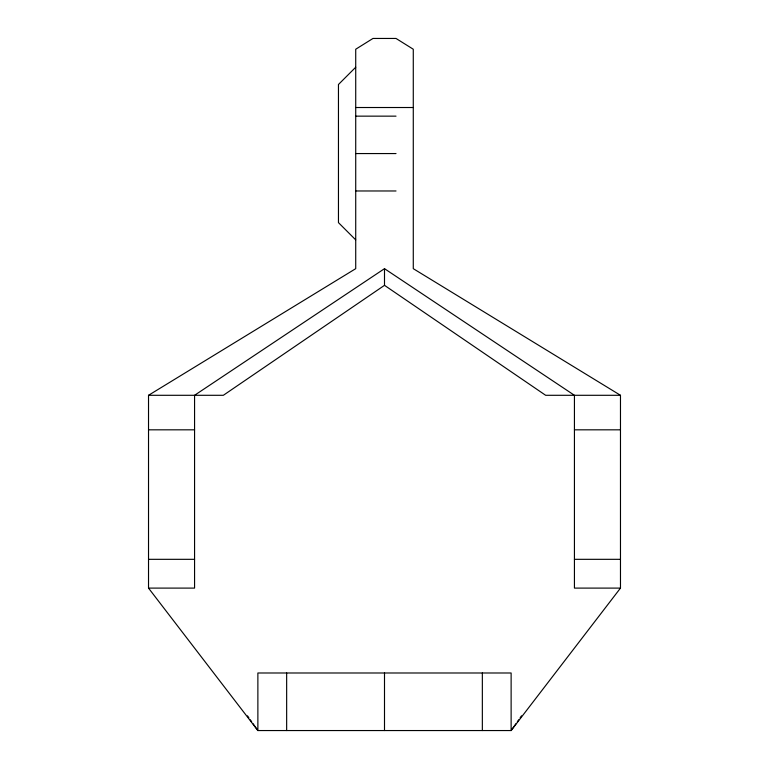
<?xml version="1.0" encoding="UTF-8"?>
<svg xmlns="http://www.w3.org/2000/svg" width="769" height="769" viewBox="0 0 769 769"><rect width="100%" height="100%" fill="white"/><g stroke="black" fill="none" stroke-linecap="round" stroke-linejoin="round"><path stroke-width="1.15" d="M515.961 723.687L511.125 730.55L257.875 730.55L148.523 588.102L148.523 395.295L355.72 268.669L355.72 49.235L372.984 38.45L396.016 38.45L413.28 49.235L413.28 268.669L620.477 395.295L620.477 588.102L511.125 730.55L511.125 672.99L257.875 672.99L257.875 730.55L253.039 723.687M517.345 721.735L518.729 719.774M520.113 717.813L521.497 715.852M355.72 67.23L338.456 84.494L338.456 222.626L355.72 239.89M148.523 588.102L194.567 588.102L194.567 395.295L384.5 268.669L384.5 285.328L223.346 395.295L148.523 395.295M355.72 107.516L413.28 107.516M355.72 116.148L396.016 116.148M355.72 153.56L396.016 153.56M355.72 190.972L396.016 190.972M620.477 395.295L545.654 395.295L384.5 285.328M148.523 429.823L194.567 429.823M574.433 429.823L620.477 429.823M148.523 559.323L194.567 559.323M574.433 559.323L620.477 559.323M620.477 588.102L574.433 588.102L574.433 395.295L384.5 268.669M247.503 715.852L248.887 717.813M250.271 719.774L251.655 721.735M482.346 672.99L482.346 730.55M384.5 672.99L384.5 730.55M286.654 672.99L286.654 730.55"/></g></svg>
